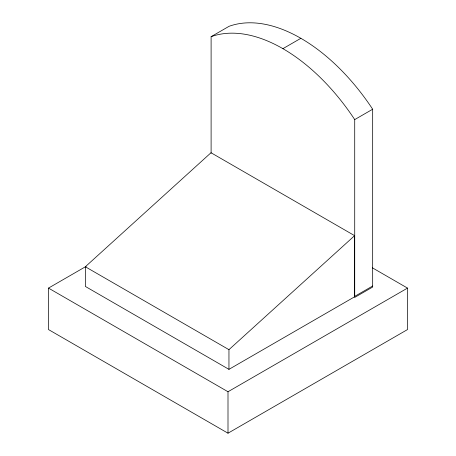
<?xml version="1.0" encoding="UTF-8"?>
<svg xmlns="http://www.w3.org/2000/svg" width="456" height="456" viewBox="0 0 456 456"><rect width="100%" height="100%" fill="white"/><g stroke="black" fill="none" stroke-linecap="round" stroke-linejoin="round"><path stroke-width="0.68" d="M85.34 266.754L211.003 152.743L354.614 235.661L354.614 296.799L228.952 369.349L85.34 286.436L85.34 266.754L228.952 349.666L228.952 369.349M228.952 349.666L354.614 235.661M211.105 36.679L229.06 26.311A160.917 92.904 60 0 1 372.672 109.229L372.672 287.046L354.717 297.415L354.717 119.592A160.917 92.904 60 0 0 211.105 36.679L211.105 153.108M282.914 48.667L300.863 38.304M372.352 267.797L407.516 288.101L407.516 329.557L228 433.2L48.484 329.557L48.484 288.101L86.116 266.372M354.717 119.592L372.672 109.229M354.717 296.366L372.672 286.003M48.484 288.101L228 391.744L407.516 288.101M228 391.744L228 433.2"/></g></svg>
